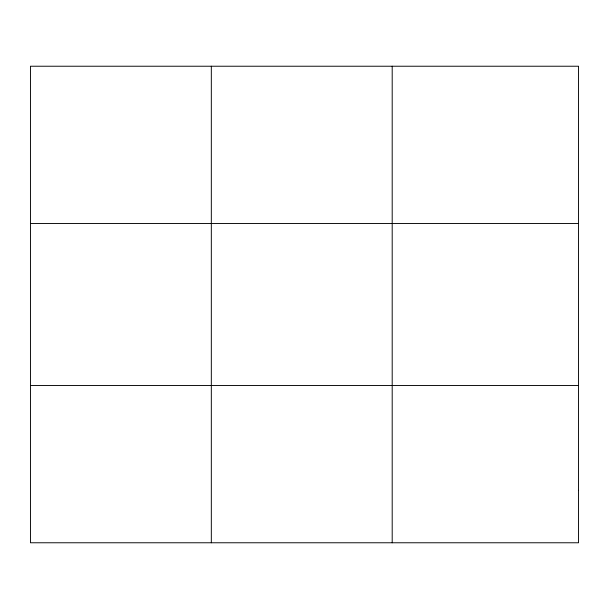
<?xml version="1.0" encoding="UTF-8"?>
<svg xmlns="http://www.w3.org/2000/svg" width="609" height="609" viewBox="0 0 609 609"><rect width="100%" height="100%" fill="white"/><g stroke="black" fill="none" stroke-linecap="round" stroke-linejoin="round"><path stroke-width="0.91" d="M211.323 66.229L211.323 542.771M392.196 66.229L392.196 542.771M30.45 223.488L578.55 223.488M30.45 385.512L578.55 385.512M578.55 490.352L578.55 542.771L30.45 542.771L30.45 66.229L578.55 66.229L578.55 490.352"/></g></svg>
